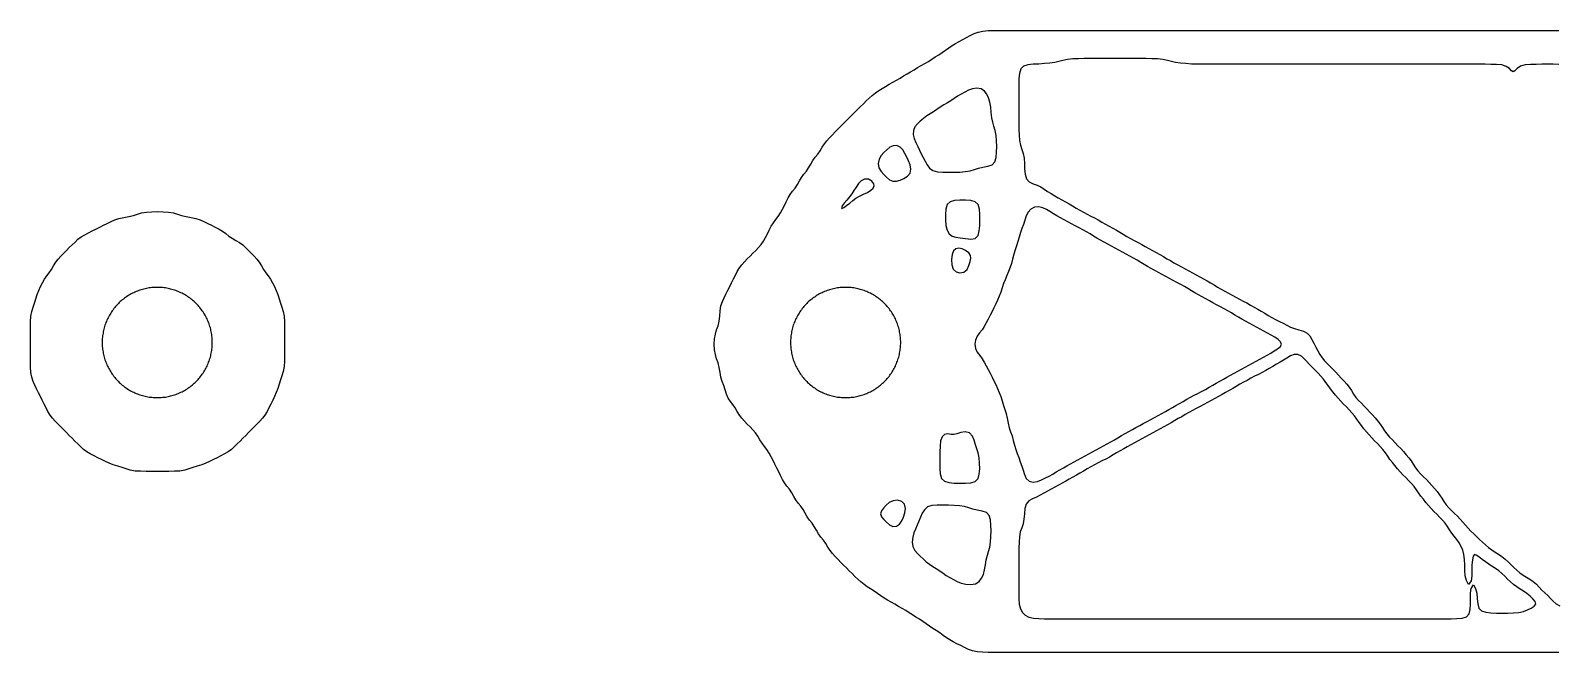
# Model space of a CAD drawing. Header units: millimetres. Extents: x 1 to 120, y 0 to 18.
# Drawn here: x 1.32 to 45.71, y 0 to 18.06 of the extents above; entities that cross this region are included whole.
import ezdxf

# ---------------------------------------------------------------- set-up
doc = ezdxf.new("R2010")
doc.units = ezdxf.units.MM

msp = doc.modelspace()

# ---------------------------------------------------------------- linework, layer by layer
for points in [[(45.718, 0), (45.554, 0), (45.39, 0), (45.226, 0), (45.062, 0), (44.897, 0), (44.733, 0), (44.569, 0), (44.405, 0), (44.241, 0), (44.077, 0), (43.912, 0), (43.748, 0), (43.584, 0), (43.42, 0), (43.256, 0), (43.092, 0), (42.927, 0), (42.763, 0), (42.599, 0), (42.435, 0), (42.271, 0), (42.107, 0), (41.943, 0), (41.778, 0), (41.614, 0), (41.45, 0), (41.286, 0), (41.122, 0), (40.958, 0), (40.793, 0), (40.629, 0), (40.465, 0), (40.301, 0), (40.137, 0), (39.973, 0), (39.808, 0), (39.644, 0), (39.48, 0), (39.316, 0), (39.152, 0), (38.988, 0), (38.824, 0), (38.659, 0), (38.495, 0), (38.331, 0), (38.167, 0), (38.003, 0), (37.839, 0), (37.674, 0), (37.51, 0), (37.346, 0), (37.182, 0), (37.018, 0), (36.854, 0), (36.689, 0), (36.525, 0), (36.361, 0), (36.197, 0), (36.033, 0), (35.869, 0), (35.705, 0), (35.54, 0), (35.376, 0), (35.212, 0), (35.048, 0), (34.884, 0), (34.72, 0), (34.555, 0), (34.391, 0), (34.227, 0), (34.063, 0), (33.899, 0), (33.735, 0), (33.57, 0), (33.406, 0), (33.242, 0), (33.078, 0), (32.914, 0), (32.75, 0), (32.585, 0), (32.421, 0), (32.257, 0), (32.093, 0), (31.929, 0), (31.765, 0), (31.601, 0), (31.436, 0), (31.272, 0), (31.108, 0), (30.944, 0), (30.78, 0), (30.616, 0), (30.451, 0), (30.287, 0), (30.123, 0), (29.959, 0), (29.795, 0), (29.631, 0), (29.466, 0), (29.302, 0), (29.138, 0), (28.975, 0.003), (28.821, 0.014), (28.686, 0.042), (28.569, 0.089), (28.457, 0.144), (28.345, 0.197), (28.235, 0.251), (28.129, 0.308), (28.026, 0.366), (27.927, 0.428), (27.831, 0.495), (27.734, 0.566), (27.635, 0.635), (27.535, 0.697), (27.438, 0.759), (27.342, 0.826), (27.245, 0.897), (27.144, 0.965), (27.044, 1.027), (26.945, 1.087), (26.846, 1.151), (26.745, 1.217), (26.642, 1.279), (26.536, 1.338), (26.43, 1.398), (26.325, 1.458), (26.221, 1.517), (26.122, 1.577), (26.025, 1.644), (25.927, 1.714), (25.827, 1.78), (25.726, 1.842), (25.629, 1.905), (25.535, 1.975), (25.445, 2.05), (25.356, 2.128), (25.271, 2.207), (25.189, 2.288), (25.107, 2.371), (25.023, 2.453), (24.94, 2.533), (24.86, 2.615), (24.78, 2.699), (24.7, 2.785), (24.62, 2.871), (24.547, 2.961), (24.483, 3.06), (24.421, 3.164), (24.354, 3.261), (24.282, 3.351), (24.212, 3.444), (24.15, 3.547), (24.09, 3.654), (24.025, 3.753), (23.953, 3.843), (23.884, 3.936), (23.822, 4.04), (23.762, 4.147), (23.697, 4.245), (23.625, 4.335), (23.556, 4.429), (23.493, 4.532), (23.434, 4.639), (23.368, 4.738), (23.297, 4.828), (23.227, 4.921), (23.166, 5.025), (23.11, 5.135), (23.055, 5.243), (23, 5.353), (22.946, 5.463), (22.891, 5.571), (22.836, 5.681), (22.778, 5.788), (22.713, 5.888), (22.642, 5.979), (22.573, 6.073), (22.51, 6.176), (22.45, 6.281), (22.383, 6.379), (22.307, 6.466), (22.226, 6.549), (22.144, 6.631), (22.063, 6.714), (21.985, 6.799), (21.914, 6.891), (21.852, 6.994), (21.792, 7.101), (21.727, 7.2), (21.656, 7.29), (21.59, 7.385), (21.539, 7.499), (21.5, 7.628), (21.461, 7.754), (21.418, 7.871), (21.378, 7.992), (21.351, 8.132), (21.327, 8.278), (21.295, 8.41), (21.253, 8.527), (21.215, 8.649), (21.192, 8.79), (21.185, 8.947), (21.192, 9.103), (21.215, 9.244), (21.253, 9.366), (21.295, 9.483), (21.326, 9.616), (21.342, 9.768), (21.355, 9.924), (21.379, 10.065), (21.419, 10.186), (21.469, 10.296), (21.523, 10.407), (21.578, 10.516), (21.633, 10.625), (21.687, 10.735), (21.742, 10.844), (21.797, 10.953), (21.853, 11.062), (21.914, 11.166), (21.985, 11.259), (22.063, 11.344), (22.144, 11.426), (22.226, 11.508), (22.308, 11.59), (22.39, 11.673), (22.471, 11.755), (22.547, 11.843), (22.613, 11.941), (22.672, 12.049), (22.727, 12.158), (22.782, 12.266), (22.838, 12.375), (22.9, 12.478), (22.97, 12.572), (23.041, 12.663), (23.106, 12.762), (23.164, 12.869), (23.22, 12.978), (23.274, 13.087), (23.33, 13.196), (23.392, 13.3), (23.461, 13.394), (23.532, 13.484), (23.598, 13.583), (23.658, 13.69), (23.72, 13.793), (23.789, 13.886), (23.861, 13.976), (23.926, 14.075), (23.986, 14.181), (24.049, 14.284), (24.119, 14.378), (24.19, 14.468), (24.257, 14.566), (24.318, 14.67), (24.382, 14.77), (24.455, 14.86), (24.534, 14.945), (24.616, 15.03), (24.695, 15.115), (24.775, 15.196), (24.858, 15.277), (24.941, 15.361), (25.022, 15.444), (25.103, 15.526), (25.186, 15.607), (25.269, 15.689), (25.351, 15.771), (25.433, 15.853), (25.516, 15.933), (25.6, 16.013), (25.686, 16.093), (25.774, 16.171), (25.867, 16.245), (25.962, 16.313), (26.059, 16.374), (26.16, 16.435), (26.264, 16.497), (26.37, 16.558), (26.476, 16.617), (26.581, 16.678), (26.685, 16.741), (26.787, 16.801), (26.887, 16.859), (26.988, 16.919), (27.093, 16.981), (27.198, 17.041), (27.304, 17.1), (27.408, 17.164), (27.508, 17.231), (27.606, 17.295), (27.704, 17.355), (27.803, 17.417), (27.903, 17.487), (28.003, 17.557), (28.099, 17.623), (28.196, 17.684), (28.297, 17.744), (28.402, 17.803), (28.511, 17.859), (28.622, 17.913), (28.732, 17.968), (28.85, 18.016), (28.985, 18.044), (29.14, 18.055), (29.302, 18.057), (29.466, 18.057), (29.631, 18.057), (29.795, 18.057), (29.959, 18.057), (30.123, 18.057), (30.287, 18.057), (30.451, 18.057), (30.616, 18.057), (30.78, 18.057), (30.944, 18.057), (31.108, 18.057), (31.272, 18.057), (31.436, 18.057), (31.601, 18.057), (31.765, 18.057), (31.929, 18.057), (32.093, 18.057), (32.257, 18.057), (32.421, 18.057), (32.585, 18.057), (32.75, 18.057), (32.914, 18.057), (33.078, 18.057), (33.242, 18.057), (33.406, 18.057), (33.57, 18.057), (33.735, 18.057), (33.899, 18.057), (34.063, 18.057), (34.227, 18.057), (34.391, 18.057), (34.555, 18.057), (34.72, 18.057), (34.884, 18.057), (35.048, 18.057), (35.212, 18.057), (35.376, 18.057), (35.54, 18.057), (35.705, 18.057), (35.869, 18.057), (36.033, 18.057), (36.197, 18.057), (36.361, 18.057), (36.525, 18.057), (36.689, 18.057), (36.854, 18.057), (37.018, 18.057), (37.182, 18.057), (37.346, 18.057), (37.51, 18.057), (37.674, 18.057), (37.839, 18.057), (38.003, 18.057), (38.167, 18.057), (38.331, 18.057), (38.495, 18.057), (38.659, 18.057), (38.824, 18.057), (38.988, 18.057), (39.152, 18.057), (39.316, 18.057), (39.48, 18.057), (39.644, 18.057), (39.808, 18.057), (39.973, 18.057), (40.137, 18.057), (40.301, 18.057), (40.465, 18.057), (40.629, 18.057), (40.793, 18.057), (40.958, 18.057), (41.122, 18.057), (41.286, 18.057), (41.45, 18.057), (41.614, 18.057), (41.778, 18.057), (41.943, 18.057), (42.107, 18.057), (42.271, 18.057), (42.435, 18.057), (42.599, 18.057), (42.763, 18.057), (42.927, 18.057), (43.092, 18.057), (43.256, 18.057), (43.42, 18.057), (43.584, 18.057), (43.748, 18.057), (43.912, 18.057), (44.077, 18.057), (44.241, 18.057), (44.405, 18.057), (44.569, 18.057), (44.733, 18.057), (44.897, 18.057), (45.062, 18.057), (45.226, 18.057), (45.39, 18.057), (45.554, 18.057), (45.718, 18.057)], [(45.718, 17.077), (45.554, 17.078), (45.39, 17.078), (45.226, 17.078), (45.062, 17.077), (44.899, 17.074), (44.744, 17.059), (44.61, 17.02), (44.509, 16.955), (44.441, 16.886), (44.394, 16.856), (44.349, 16.886), (44.288, 16.954), (44.195, 17.019), (44.065, 17.058), (43.911, 17.073), (43.748, 17.077), (43.584, 17.078), (43.42, 17.078), (43.256, 17.078), (43.092, 17.078), (42.927, 17.078), (42.763, 17.078), (42.599, 17.078), (42.435, 17.078), (42.271, 17.078), (42.107, 17.078), (41.943, 17.078), (41.778, 17.078), (41.614, 17.078), (41.45, 17.078), (41.286, 17.078), (41.122, 17.078), (40.958, 17.078), (40.793, 17.078), (40.629, 17.078), (40.465, 17.078), (40.301, 17.078), (40.137, 17.078), (39.973, 17.078), (39.808, 17.078), (39.644, 17.078), (39.48, 17.078), (39.316, 17.078), (39.152, 17.078), (38.988, 17.078), (38.824, 17.078), (38.659, 17.078), (38.495, 17.078), (38.331, 17.078), (38.167, 17.078), (38.003, 17.078), (37.839, 17.078), (37.674, 17.078), (37.51, 17.078), (37.346, 17.078), (37.182, 17.078), (37.018, 17.078), (36.854, 17.078), (36.689, 17.078), (36.525, 17.078), (36.361, 17.078), (36.197, 17.078), (36.033, 17.078), (35.869, 17.078), (35.705, 17.078), (35.54, 17.078), (35.376, 17.078), (35.212, 17.079), (35.048, 17.085), (34.885, 17.098), (34.727, 17.112), (34.587, 17.129), (34.465, 17.157), (34.348, 17.193), (34.214, 17.222), (34.061, 17.237), (33.899, 17.241), (33.735, 17.242), (33.57, 17.242), (33.406, 17.242), (33.242, 17.242), (33.078, 17.242), (32.914, 17.242), (32.75, 17.242), (32.585, 17.242), (32.421, 17.242), (32.257, 17.242), (32.093, 17.242), (31.929, 17.242), (31.765, 17.241), (31.602, 17.237), (31.449, 17.222), (31.315, 17.193), (31.198, 17.157), (31.077, 17.129), (30.936, 17.112), (30.779, 17.098), (30.616, 17.085), (30.453, 17.078), (30.298, 17.066), (30.17, 17.027), (30.087, 16.943), (30.048, 16.815), (30.037, 16.661), (30.036, 16.498), (30.036, 16.334), (30.036, 16.17), (30.036, 16.005), (30.036, 15.841), (30.036, 15.677), (30.036, 15.513), (30.036, 15.349), (30.036, 15.185), (30.039, 15.022), (30.051, 14.865), (30.078, 14.726), (30.119, 14.606), (30.159, 14.488), (30.185, 14.352), (30.196, 14.198), (30.202, 14.037), (30.214, 13.883), (30.253, 13.755), (30.334, 13.666), (30.448, 13.611), (30.566, 13.568), (30.671, 13.518), (30.771, 13.457), (30.87, 13.388), (30.972, 13.323), (31.076, 13.263), (31.18, 13.204), (31.287, 13.144), (31.392, 13.086), (31.494, 13.029), (31.595, 12.967), (31.697, 12.903), (31.803, 12.843), (31.912, 12.787), (32.02, 12.73), (32.126, 12.673), (32.232, 12.616), (32.339, 12.557), (32.445, 12.498), (32.551, 12.44), (32.657, 12.381), (32.763, 12.32), (32.866, 12.261), (32.966, 12.204), (33.068, 12.144), (33.172, 12.081), (33.279, 12.021), (33.388, 11.964), (33.496, 11.908), (33.602, 11.85), (33.708, 11.792), (33.814, 11.734), (33.921, 11.675), (34.027, 11.617), (34.131, 11.558), (34.234, 11.495), (34.335, 11.434), (34.436, 11.376), (34.541, 11.317), (34.648, 11.257), (34.755, 11.199), (34.864, 11.142), (34.971, 11.085), (35.078, 11.027), (35.184, 10.969), (35.289, 10.911), (35.396, 10.852), (35.502, 10.794), (35.604, 10.735), (35.704, 10.671), (35.804, 10.607), (35.908, 10.546), (36.016, 10.49), (36.125, 10.433), (36.232, 10.377), (36.339, 10.32), (36.446, 10.262), (36.553, 10.204), (36.66, 10.147), (36.766, 10.088), (36.872, 10.029), (36.976, 9.97), (37.077, 9.912), (37.177, 9.849), (37.279, 9.784), (37.384, 9.724), (37.493, 9.667), (37.602, 9.612), (37.711, 9.557), (37.821, 9.503), (37.931, 9.449), (38.046, 9.403), (38.173, 9.365), (38.302, 9.327), (38.41, 9.272), (38.487, 9.193), (38.545, 9.09), (38.6, 8.976), (38.658, 8.865), (38.717, 8.758), (38.777, 8.654), (38.843, 8.557), (38.918, 8.468), (38.999, 8.383), (39.082, 8.301), (39.164, 8.22), (39.245, 8.137), (39.324, 8.053), (39.403, 7.967), (39.482, 7.88), (39.559, 7.791), (39.629, 7.698), (39.694, 7.602), (39.757, 7.503), (39.826, 7.407), (39.902, 7.318), (39.985, 7.234), (40.068, 7.153), (40.148, 7.071), (40.226, 6.986), (40.305, 6.899), (40.384, 6.811), (40.46, 6.72), (40.532, 6.625), (40.597, 6.53), (40.659, 6.437), (40.728, 6.344), (40.806, 6.253), (40.889, 6.169), (40.97, 6.087), (41.049, 6.003), (41.128, 5.917), (41.207, 5.83), (41.285, 5.742), (41.361, 5.651), (41.43, 5.559), (41.494, 5.463), (41.558, 5.365), (41.629, 5.271), (41.708, 5.183), (41.791, 5.1), (41.873, 5.019), (41.952, 4.936), (42.031, 4.85), (42.109, 4.761), (42.186, 4.672), (42.257, 4.58), (42.322, 4.484), (42.385, 4.385), (42.453, 4.29), (42.529, 4.2), (42.611, 4.115), (42.694, 4.034), (42.775, 3.952), (42.854, 3.867), (42.933, 3.781), (43.012, 3.695), (43.09, 3.61), (43.169, 3.525), (43.251, 3.443), (43.335, 3.362), (43.42, 3.283), (43.505, 3.204), (43.591, 3.125), (43.681, 3.047), (43.776, 2.976), (43.874, 2.912), (43.97, 2.852), (44.066, 2.786), (44.159, 2.712), (44.246, 2.633), (44.328, 2.551), (44.411, 2.468), (44.499, 2.386), (44.591, 2.311), (44.686, 2.246), (44.782, 2.188), (44.883, 2.127), (44.981, 2.057), (45.07, 1.98), (45.151, 1.897), (45.232, 1.812), (45.315, 1.73), (45.4, 1.65), (45.482, 1.57), (45.561, 1.489), (45.647, 1.411), (45.754, 1.356)]]:
    msp.add_lwpolyline(points)
for points in [[(28.252, 16.152), (28.154, 16.085), (28.056, 16.019), (27.956, 15.958), (27.852, 15.898), (27.749, 15.833), (27.649, 15.765), (27.552, 15.701), (27.455, 15.641), (27.356, 15.577), (27.259, 15.506), (27.168, 15.43), (27.084, 15.352), (27.013, 15.264), (26.969, 15.158), (26.966, 15.04), (26.996, 14.925), (27.043, 14.812), (27.094, 14.696), (27.144, 14.583), (27.196, 14.476), (27.252, 14.369), (27.309, 14.261), (27.366, 14.159), (27.436, 14.065), (27.536, 13.994), (27.671, 13.957), (27.826, 13.947), (27.989, 13.947), (28.153, 13.948), (28.317, 13.95), (28.476, 13.961), (28.62, 13.985), (28.743, 14.023), (28.859, 14.061), (28.988, 14.092), (29.129, 14.118), (29.255, 14.162), (29.339, 14.247), (29.377, 14.375), (29.388, 14.529), (29.389, 14.692), (29.385, 14.856), (29.373, 15.014), (29.347, 15.156), (29.311, 15.278), (29.275, 15.394), (29.247, 15.527), (29.23, 15.679), (29.215, 15.837), (29.19, 15.983), (29.152, 16.106), (29.103, 16.21), (29.035, 16.302), (28.936, 16.368), (28.813, 16.389), (28.688, 16.368), (28.574, 16.324), (28.464, 16.27), (28.355, 16.213)], [(26.108, 13.876), (26.188, 13.798), (26.273, 13.728), (26.37, 13.686), (26.474, 13.685), (26.581, 13.718), (26.693, 13.764), (26.799, 13.825), (26.873, 13.915), (26.897, 14.034), (26.877, 14.158), (26.832, 14.272), (26.778, 14.382), (26.723, 14.491), (26.662, 14.592), (26.584, 14.672), (26.489, 14.717), (26.385, 14.714), (26.287, 14.667), (26.198, 14.598), (26.112, 14.519), (26.033, 14.432), (25.973, 14.325), (25.948, 14.198), (25.969, 14.07), (26.03, 13.963)], [(24.947, 12.918), (25.029, 12.975), (25.119, 13.05), (25.208, 13.126), (25.3, 13.195), (25.404, 13.253), (25.522, 13.305), (25.636, 13.359), (25.731, 13.42), (25.801, 13.484), (25.834, 13.545), (25.819, 13.611), (25.759, 13.684), (25.663, 13.738), (25.553, 13.742), (25.453, 13.693), (25.371, 13.612), (25.304, 13.515), (25.243, 13.413), (25.179, 13.316), (25.109, 13.226), (25.032, 13.137), (24.958, 13.046), (24.901, 12.964), (24.876, 12.909), (24.892, 12.893)], [(28.332, 12.041), (28.482, 12.016), (28.635, 12), (28.763, 12.024), (28.847, 12.108), (28.885, 12.239), (28.896, 12.395), (28.898, 12.558), (28.897, 12.721), (28.886, 12.875), (28.848, 13.004), (28.764, 13.087), (28.635, 13.126), (28.48, 13.137), (28.319, 13.137), (28.164, 13.126), (28.036, 13.087), (27.953, 13.003), (27.914, 12.875), (27.903, 12.721), (27.903, 12.559), (27.913, 12.4), (27.947, 12.259), (28.011, 12.153), (28.098, 12.09), (28.203, 12.06)], [(36.104, 9.918), (35.997, 9.977), (35.888, 10.034), (35.78, 10.091), (35.674, 10.149), (35.568, 10.206), (35.462, 10.265), (35.355, 10.323), (35.249, 10.381), (35.147, 10.44), (35.046, 10.504), (34.946, 10.569), (34.843, 10.628), (34.736, 10.685), (34.628, 10.743), (34.521, 10.799), (34.413, 10.856), (34.305, 10.914), (34.199, 10.971), (34.092, 11.029), (33.986, 11.087), (33.88, 11.147), (33.775, 11.204), (33.673, 11.263), (33.574, 11.327), (33.473, 11.392), (33.368, 11.453), (33.259, 11.509), (33.151, 11.565), (33.044, 11.621), (32.937, 11.678), (32.829, 11.736), (32.723, 11.794), (32.616, 11.852), (32.51, 11.911), (32.405, 11.972), (32.302, 12.031), (32.202, 12.089), (32.101, 12.151), (31.998, 12.214), (31.892, 12.274), (31.782, 12.33), (31.673, 12.386), (31.567, 12.443), (31.46, 12.5), (31.354, 12.558), (31.247, 12.617), (31.141, 12.674), (31.037, 12.735), (30.937, 12.799), (30.837, 12.862), (30.73, 12.913), (30.61, 12.94), (30.486, 12.927), (30.382, 12.872), (30.304, 12.786), (30.249, 12.679), (30.206, 12.556), (30.165, 12.431), (30.12, 12.314), (30.077, 12.195), (30.041, 12.063), (30.007, 11.929), (29.966, 11.809), (29.923, 11.692), (29.886, 11.562), (29.852, 11.424), (29.817, 11.298), (29.777, 11.185), (29.733, 11.066), (29.687, 10.942), (29.639, 10.824), (29.592, 10.709), (29.55, 10.586), (29.509, 10.461), (29.462, 10.345), (29.412, 10.232), (29.361, 10.118), (29.308, 10.006), (29.254, 9.897), (29.199, 9.789), (29.141, 9.681), (29.084, 9.574), (29.025, 9.469), (28.963, 9.37), (28.893, 9.276), (28.825, 9.181), (28.774, 9.072), (28.755, 8.947), (28.775, 8.823), (28.827, 8.715), (28.895, 8.62), (28.965, 8.526), (29.027, 8.426), (29.086, 8.321), (29.143, 8.215), (29.2, 8.106), (29.255, 7.997), (29.309, 7.889), (29.362, 7.777), (29.413, 7.661), (29.462, 7.548), (29.507, 7.432), (29.545, 7.304), (29.584, 7.175), (29.627, 7.057), (29.668, 6.938), (29.697, 6.803), (29.721, 6.658), (29.753, 6.523), (29.795, 6.404), (29.837, 6.285), (29.872, 6.152), (29.907, 6.017), (29.947, 5.896), (29.989, 5.781), (30.029, 5.657), (30.071, 5.53), (30.116, 5.411), (30.158, 5.294), (30.196, 5.17), (30.246, 5.051), (30.332, 4.97), (30.452, 4.942), (30.579, 4.96), (30.695, 5.008), (30.803, 5.065), (30.91, 5.123), (31.016, 5.181), (31.122, 5.242), (31.226, 5.301), (31.328, 5.357), (31.432, 5.416), (31.536, 5.477), (31.64, 5.535), (31.746, 5.593), (31.852, 5.653), (31.958, 5.711), (32.066, 5.768), (32.172, 5.826), (32.28, 5.884), (32.389, 5.94), (32.496, 5.999), (32.602, 6.061), (32.707, 6.119), (32.809, 6.176), (32.912, 6.236), (33.016, 6.296), (33.12, 6.354), (33.225, 6.412), (33.331, 6.472), (33.437, 6.53), (33.544, 6.588), (33.65, 6.646), (33.758, 6.703), (33.867, 6.759), (33.975, 6.818), (34.081, 6.879), (34.186, 6.938), (34.29, 6.995), (34.393, 7.055), (34.496, 7.116), (34.599, 7.173), (34.704, 7.231), (34.81, 7.291), (34.916, 7.35), (35.022, 7.408), (35.128, 7.466), (35.236, 7.522), (35.345, 7.578), (35.453, 7.637), (35.56, 7.698), (35.666, 7.756), (35.77, 7.814), (35.874, 7.875), (35.976, 7.935), (36.078, 7.992), (36.183, 8.05), (36.289, 8.11), (36.394, 8.17), (36.5, 8.228), (36.606, 8.286), (36.714, 8.342), (36.823, 8.398), (36.931, 8.457), (37.038, 8.517), (37.145, 8.575), (37.25, 8.633), (37.355, 8.694), (37.456, 8.754), (37.551, 8.812), (37.629, 8.874), (37.664, 8.945), (37.64, 9.021), (37.568, 9.091), (37.471, 9.153), (37.364, 9.21), (37.256, 9.268), (37.15, 9.325), (37.044, 9.383), (36.938, 9.442), (36.831, 9.5), (36.724, 9.558), (36.619, 9.617), (36.515, 9.68), (36.414, 9.74), (36.313, 9.798), (36.21, 9.857)], [(8.541, 7.792), (8.503, 7.662), (8.458, 7.543), (8.408, 7.433), (8.354, 7.323), (8.299, 7.213), (8.244, 7.105), (8.189, 6.995), (8.127, 6.891), (8.056, 6.799), (7.978, 6.714), (7.897, 6.631), (7.815, 6.549), (7.733, 6.467), (7.651, 6.385), (7.569, 6.303), (7.486, 6.221), (7.404, 6.139), (7.322, 6.057), (7.24, 5.975), (7.155, 5.897), (7.062, 5.827), (6.958, 5.765), (6.849, 5.709), (6.74, 5.655), (6.631, 5.6), (6.521, 5.546), (6.41, 5.495), (6.291, 5.45), (6.161, 5.412), (6.035, 5.373), (5.919, 5.33), (5.797, 5.291), (5.656, 5.268), (5.498, 5.26), (5.335, 5.258), (5.171, 5.258), (5.007, 5.258), (4.843, 5.258), (4.679, 5.258), (4.515, 5.26), (4.358, 5.268), (4.217, 5.291), (4.095, 5.33), (3.979, 5.373), (3.852, 5.412), (3.722, 5.45), (3.603, 5.495), (3.493, 5.546), (3.383, 5.6), (3.273, 5.655), (3.165, 5.709), (3.055, 5.765), (2.951, 5.827), (2.859, 5.897), (2.774, 5.975), (2.691, 6.057), (2.609, 6.139), (2.527, 6.221), (2.445, 6.303), (2.363, 6.385), (2.281, 6.467), (2.199, 6.549), (2.117, 6.631), (2.035, 6.714), (1.957, 6.799), (1.887, 6.891), (1.825, 6.995), (1.769, 7.105), (1.715, 7.213), (1.66, 7.323), (1.605, 7.433), (1.551, 7.541), (1.496, 7.651), (1.442, 7.761), (1.392, 7.872), (1.352, 7.992), (1.328, 8.133), (1.32, 8.291), (1.319, 8.454), (1.319, 8.618), (1.319, 8.782), (1.319, 8.947), (1.319, 9.111), (1.319, 9.275), (1.319, 9.439), (1.32, 9.602), (1.328, 9.76), (1.352, 9.901), (1.39, 10.023), (1.433, 10.139), (1.472, 10.265), (1.511, 10.395), (1.555, 10.514), (1.606, 10.625), (1.661, 10.734), (1.723, 10.838), (1.792, 10.931), (1.863, 11.022), (1.929, 11.12), (1.989, 11.227), (2.051, 11.331), (2.122, 11.423), (2.2, 11.508), (2.281, 11.59), (2.363, 11.673), (2.445, 11.755), (2.527, 11.837), (2.61, 11.918), (2.695, 11.996), (2.787, 12.067), (2.891, 12.128), (3.001, 12.184), (3.109, 12.239), (3.219, 12.294), (3.329, 12.348), (3.438, 12.403), (3.547, 12.458), (3.657, 12.512), (3.768, 12.562), (3.888, 12.602), (4.028, 12.63), (4.174, 12.654), (4.306, 12.686), (4.423, 12.727), (4.545, 12.766), (4.686, 12.789), (4.844, 12.798), (5.007, 12.799), (5.17, 12.798), (5.328, 12.789), (5.469, 12.766), (5.59, 12.727), (5.707, 12.686), (5.84, 12.654), (5.986, 12.63), (6.125, 12.602), (6.246, 12.562), (6.356, 12.512), (6.467, 12.458), (6.576, 12.403), (6.685, 12.348), (6.794, 12.292), (6.898, 12.231), (6.992, 12.161), (7.082, 12.09), (7.18, 12.025), (7.287, 11.965), (7.391, 11.903), (7.483, 11.832), (7.568, 11.754), (7.651, 11.673), (7.733, 11.59), (7.814, 11.508), (7.892, 11.423), (7.963, 11.331), (8.025, 11.227), (8.085, 11.12), (8.15, 11.022), (8.222, 10.931), (8.291, 10.838), (8.353, 10.734), (8.408, 10.625), (8.458, 10.514), (8.503, 10.395), (8.541, 10.265), (8.58, 10.139), (8.623, 10.023), (8.662, 9.901), (8.685, 9.76), (8.694, 9.602), (8.695, 9.439), (8.695, 9.275), (8.695, 9.111), (8.695, 8.947), (8.695, 8.782), (8.695, 8.618), (8.694, 8.455), (8.685, 8.298), (8.662, 8.156), (8.623, 8.035), (8.58, 7.919)], [(28.621, 11.349), (28.639, 11.446), (28.629, 11.53), (28.577, 11.607), (28.488, 11.671), (28.385, 11.716), (28.287, 11.736), (28.203, 11.723), (28.138, 11.665), (28.096, 11.554), (28.079, 11.408), (28.088, 11.259), (28.129, 11.134), (28.208, 11.052), (28.321, 11.02), (28.438, 11.044), (28.527, 11.123), (28.585, 11.235)], [(6.596, 9.118), (6.592, 9.157), (6.588, 9.196), (6.583, 9.235), (6.576, 9.274), (6.569, 9.312), (6.561, 9.351), (6.552, 9.389), (6.542, 9.427), (6.531, 9.464), (6.519, 9.502), (6.506, 9.539), (6.493, 9.576), (6.478, 9.612), (6.463, 9.648), (6.446, 9.684), (6.429, 9.719), (6.411, 9.754), (6.392, 9.789), (6.372, 9.823), (6.352, 9.856), (6.33, 9.889), (6.308, 9.921), (6.285, 9.953), (6.261, 9.984), (6.237, 10.015), (6.212, 10.045), (6.186, 10.074), (6.159, 10.103), (6.131, 10.131), (6.103, 10.159), (6.074, 10.186), (6.045, 10.212), (6.015, 10.237), (5.984, 10.261), (5.953, 10.285), (5.921, 10.308), (5.889, 10.33), (5.856, 10.352), (5.823, 10.372), (5.789, 10.392), (5.754, 10.411), (5.719, 10.429), (5.684, 10.446), (5.648, 10.463), (5.612, 10.478), (5.576, 10.493), (5.539, 10.506), (5.502, 10.519), (5.464, 10.531), (5.427, 10.542), (5.389, 10.552), (5.351, 10.561), (5.312, 10.569), (5.274, 10.576), (5.235, 10.583), (5.196, 10.588), (5.157, 10.592), (5.118, 10.596), (5.079, 10.598), (5.039, 10.6), (5, 10.6), (4.961, 10.6), (4.921, 10.598), (4.882, 10.596), (4.843, 10.592), (4.804, 10.588), (4.765, 10.583), (4.726, 10.576), (4.688, 10.569), (4.649, 10.561), (4.611, 10.552), (4.573, 10.542), (4.536, 10.531), (4.498, 10.519), (4.461, 10.506), (4.424, 10.493), (4.388, 10.478), (4.352, 10.463), (4.316, 10.446), (4.281, 10.429), (4.246, 10.411), (4.211, 10.392), (4.177, 10.372), (4.144, 10.352), (4.111, 10.33), (4.079, 10.308), (4.047, 10.285), (4.016, 10.261), (3.985, 10.237), (3.955, 10.212), (3.926, 10.186), (3.897, 10.159), (3.869, 10.131), (3.841, 10.103), (3.814, 10.074), (3.788, 10.045), (3.763, 10.015), (3.739, 9.984), (3.715, 9.953), (3.692, 9.921), (3.67, 9.889), (3.648, 9.856), (3.628, 9.823), (3.608, 9.789), (3.589, 9.754), (3.571, 9.719), (3.554, 9.684), (3.537, 9.648), (3.522, 9.612), (3.507, 9.576), (3.494, 9.539), (3.481, 9.502), (3.469, 9.464), (3.458, 9.427), (3.448, 9.389), (3.439, 9.351), (3.431, 9.312), (3.424, 9.274), (3.417, 9.235), (3.412, 9.196), (3.408, 9.157), (3.404, 9.118), (3.402, 9.079), (3.4, 9.039), (3.4, 9), (3.4, 8.961), (3.402, 8.921), (3.404, 8.882), (3.408, 8.843), (3.412, 8.804), (3.417, 8.765), (3.424, 8.726), (3.431, 8.688), (3.439, 8.649), (3.448, 8.611), (3.458, 8.573), (3.469, 8.536), (3.481, 8.498), (3.494, 8.461), (3.507, 8.424), (3.522, 8.388), (3.537, 8.352), (3.554, 8.316), (3.571, 8.281), (3.589, 8.246), (3.608, 8.211), (3.628, 8.177), (3.648, 8.144), (3.67, 8.111), (3.692, 8.079), (3.715, 8.047), (3.739, 8.016), (3.763, 7.985), (3.788, 7.955), (3.814, 7.926), (3.841, 7.897), (3.869, 7.869), (3.897, 7.841), (3.926, 7.814), (3.955, 7.788), (3.985, 7.763), (4.016, 7.739), (4.047, 7.715), (4.079, 7.692), (4.111, 7.67), (4.144, 7.648), (4.177, 7.628), (4.211, 7.608), (4.246, 7.589), (4.281, 7.571), (4.316, 7.554), (4.352, 7.537), (4.388, 7.522), (4.424, 7.507), (4.461, 7.494), (4.498, 7.481), (4.536, 7.469), (4.573, 7.458), (4.611, 7.448), (4.649, 7.439), (4.688, 7.431), (4.726, 7.424), (4.765, 7.417), (4.804, 7.412), (4.843, 7.408), (4.882, 7.404), (4.921, 7.402), (4.961, 7.4), (5, 7.4), (5.039, 7.4), (5.079, 7.402), (5.118, 7.404), (5.157, 7.408), (5.196, 7.412), (5.235, 7.417), (5.274, 7.424), (5.312, 7.431), (5.351, 7.439), (5.389, 7.448), (5.427, 7.458), (5.464, 7.469), (5.502, 7.481), (5.539, 7.494), (5.576, 7.507), (5.612, 7.522), (5.648, 7.537), (5.684, 7.554), (5.719, 7.571), (5.754, 7.589), (5.789, 7.608), (5.823, 7.628), (5.856, 7.648), (5.889, 7.67), (5.921, 7.692), (5.953, 7.715), (5.984, 7.739), (6.015, 7.763), (6.045, 7.788), (6.074, 7.814), (6.103, 7.841), (6.131, 7.869), (6.159, 7.897), (6.186, 7.926), (6.212, 7.955), (6.237, 7.985), (6.261, 8.016), (6.285, 8.047), (6.308, 8.079), (6.33, 8.111), (6.352, 8.144), (6.372, 8.177), (6.392, 8.211), (6.411, 8.246), (6.429, 8.281), (6.446, 8.316), (6.463, 8.352), (6.478, 8.388), (6.493, 8.424), (6.506, 8.461), (6.519, 8.498), (6.531, 8.536), (6.542, 8.573), (6.552, 8.611), (6.561, 8.649), (6.569, 8.688), (6.576, 8.726), (6.583, 8.765), (6.588, 8.804), (6.592, 8.843), (6.596, 8.882), (6.598, 8.921), (6.6, 8.961), (6.6, 9), (6.6, 9.039), (6.598, 9.079)], [(26.598, 9.079), (26.596, 9.118), (26.592, 9.157), (26.588, 9.196), (26.583, 9.235), (26.576, 9.274), (26.569, 9.312), (26.561, 9.351), (26.552, 9.389), (26.542, 9.427), (26.531, 9.464), (26.519, 9.502), (26.506, 9.539), (26.493, 9.576), (26.478, 9.612), (26.463, 9.648), (26.446, 9.684), (26.429, 9.719), (26.411, 9.754), (26.392, 9.789), (26.372, 9.823), (26.352, 9.856), (26.33, 9.889), (26.308, 9.921), (26.285, 9.953), (26.261, 9.984), (26.237, 10.015), (26.212, 10.045), (26.186, 10.074), (26.159, 10.103), (26.131, 10.131), (26.103, 10.159), (26.074, 10.186), (26.045, 10.212), (26.015, 10.237), (25.984, 10.261), (25.953, 10.285), (25.921, 10.308), (25.889, 10.33), (25.856, 10.352), (25.823, 10.372), (25.789, 10.392), (25.754, 10.411), (25.719, 10.429), (25.684, 10.446), (25.648, 10.463), (25.612, 10.478), (25.576, 10.493), (25.539, 10.506), (25.502, 10.519), (25.464, 10.531), (25.427, 10.542), (25.389, 10.552), (25.351, 10.561), (25.312, 10.569), (25.274, 10.576), (25.235, 10.583), (25.196, 10.588), (25.157, 10.592), (25.118, 10.596), (25.079, 10.598), (25.039, 10.6), (25, 10.6), (24.961, 10.6), (24.921, 10.598), (24.882, 10.596), (24.843, 10.592), (24.804, 10.588), (24.765, 10.583), (24.726, 10.576), (24.688, 10.569), (24.649, 10.561), (24.611, 10.552), (24.573, 10.542), (24.536, 10.531), (24.498, 10.519), (24.461, 10.506), (24.424, 10.493), (24.388, 10.478), (24.352, 10.463), (24.316, 10.446), (24.281, 10.429), (24.246, 10.411), (24.211, 10.392), (24.177, 10.372), (24.144, 10.352), (24.111, 10.33), (24.079, 10.308), (24.047, 10.285), (24.016, 10.261), (23.985, 10.237), (23.955, 10.212), (23.926, 10.186), (23.897, 10.159), (23.869, 10.131), (23.841, 10.103), (23.814, 10.074), (23.788, 10.045), (23.763, 10.015), (23.739, 9.984), (23.715, 9.953), (23.692, 9.921), (23.67, 9.889), (23.648, 9.856), (23.628, 9.823), (23.608, 9.789), (23.589, 9.754), (23.571, 9.719), (23.554, 9.684), (23.537, 9.648), (23.522, 9.612), (23.507, 9.576), (23.494, 9.539), (23.481, 9.502), (23.469, 9.464), (23.458, 9.427), (23.448, 9.389), (23.439, 9.351), (23.431, 9.312), (23.424, 9.274), (23.417, 9.235), (23.412, 9.196), (23.408, 9.157), (23.404, 9.118), (23.402, 9.079), (23.4, 9.039), (23.4, 9), (23.4, 8.961), (23.402, 8.921), (23.404, 8.882), (23.408, 8.843), (23.412, 8.804), (23.417, 8.765), (23.424, 8.726), (23.431, 8.688), (23.439, 8.649), (23.448, 8.611), (23.458, 8.573), (23.469, 8.536), (23.481, 8.498), (23.494, 8.461), (23.507, 8.424), (23.522, 8.388), (23.537, 8.352), (23.554, 8.316), (23.571, 8.281), (23.589, 8.246), (23.608, 8.211), (23.628, 8.177), (23.648, 8.144), (23.67, 8.111), (23.692, 8.079), (23.715, 8.047), (23.739, 8.016), (23.763, 7.985), (23.788, 7.955), (23.814, 7.926), (23.841, 7.897), (23.869, 7.869), (23.897, 7.841), (23.926, 7.814), (23.955, 7.788), (23.985, 7.763), (24.016, 7.739), (24.047, 7.715), (24.079, 7.692), (24.111, 7.67), (24.144, 7.648), (24.177, 7.628), (24.211, 7.608), (24.246, 7.589), (24.281, 7.571), (24.316, 7.554), (24.352, 7.537), (24.388, 7.522), (24.424, 7.507), (24.461, 7.494), (24.498, 7.481), (24.536, 7.469), (24.573, 7.458), (24.611, 7.448), (24.649, 7.439), (24.688, 7.431), (24.726, 7.424), (24.765, 7.417), (24.804, 7.412), (24.843, 7.408), (24.882, 7.404), (24.921, 7.402), (24.961, 7.4), (25, 7.4), (25.039, 7.4), (25.079, 7.402), (25.118, 7.404), (25.157, 7.408), (25.196, 7.412), (25.235, 7.417), (25.274, 7.424), (25.312, 7.431), (25.351, 7.439), (25.389, 7.448), (25.427, 7.458), (25.464, 7.469), (25.502, 7.481), (25.539, 7.494), (25.576, 7.507), (25.612, 7.522), (25.648, 7.537), (25.684, 7.554), (25.719, 7.571), (25.754, 7.589), (25.789, 7.608), (25.823, 7.628), (25.856, 7.648), (25.889, 7.67), (25.921, 7.692), (25.953, 7.715), (25.984, 7.739), (26.015, 7.763), (26.045, 7.788), (26.074, 7.814), (26.103, 7.841), (26.131, 7.869), (26.159, 7.897), (26.186, 7.926), (26.212, 7.955), (26.237, 7.985), (26.261, 8.016), (26.285, 8.047), (26.308, 8.079), (26.33, 8.111), (26.352, 8.144), (26.372, 8.177), (26.392, 8.211), (26.411, 8.246), (26.429, 8.281), (26.446, 8.316), (26.463, 8.352), (26.478, 8.388), (26.493, 8.424), (26.506, 8.461), (26.519, 8.498), (26.531, 8.536), (26.542, 8.573), (26.552, 8.611), (26.561, 8.649), (26.569, 8.688), (26.576, 8.726), (26.583, 8.765), (26.588, 8.804), (26.592, 8.843), (26.596, 8.882), (26.598, 8.921), (26.6, 8.961), (26.6, 9), (26.6, 9.039)], [(43.685, 2.561), (43.589, 2.629), (43.493, 2.703), (43.4, 2.775), (43.321, 2.829), (43.268, 2.842), (43.235, 2.796), (43.212, 2.689), (43.198, 2.542), (43.196, 2.38), (43.194, 2.222), (43.172, 2.082), (43.1, 1.976), (43.043, 2.085), (43.006, 2.222), (42.994, 2.38), (42.99, 2.544), (42.98, 2.702), (42.961, 2.844), (42.931, 2.965), (42.888, 3.073), (42.83, 3.178), (42.76, 3.279), (42.686, 3.374), (42.614, 3.465), (42.548, 3.561), (42.484, 3.658), (42.416, 3.753), (42.341, 3.843), (42.259, 3.928), (42.176, 4.01), (42.095, 4.092), (42.017, 4.177), (41.939, 4.265), (41.861, 4.354), (41.786, 4.446), (41.713, 4.539), (41.646, 4.632), (41.583, 4.724), (41.515, 4.817), (41.438, 4.909), (41.356, 4.995), (41.274, 5.077), (41.193, 5.16), (41.115, 5.245), (41.037, 5.333), (40.96, 5.424), (40.885, 5.515), (40.815, 5.607), (40.75, 5.701), (40.684, 5.796), (40.613, 5.89), (40.536, 5.979), (40.453, 6.063), (40.371, 6.144), (40.291, 6.227), (40.214, 6.314), (40.136, 6.403), (40.06, 6.494), (39.987, 6.585), (39.919, 6.679), (39.853, 6.775), (39.786, 6.868), (39.713, 6.959), (39.632, 7.046), (39.549, 7.128), (39.468, 7.21), (39.389, 7.295), (39.312, 7.383), (39.235, 7.472), (39.159, 7.564), (39.085, 7.657), (39.017, 7.749), (38.953, 7.841), (38.885, 7.934), (38.81, 8.026), (38.73, 8.113), (38.647, 8.196), (38.563, 8.277), (38.483, 8.359), (38.405, 8.445), (38.328, 8.53), (38.243, 8.604), (38.141, 8.65), (38.03, 8.65), (37.922, 8.608), (37.822, 8.545), (37.726, 8.482), (37.627, 8.424), (37.522, 8.367), (37.416, 8.307), (37.311, 8.248), (37.206, 8.19), (37.101, 8.131), (36.993, 8.074), (36.884, 8.018), (36.776, 7.96), (36.668, 7.901), (36.56, 7.844), (36.454, 7.785), (36.349, 7.724), (36.246, 7.664), (36.146, 7.609), (36.042, 7.55), (35.936, 7.489), (35.832, 7.43), (35.728, 7.371), (35.622, 7.312), (35.514, 7.254), (35.406, 7.198), (35.298, 7.14), (35.19, 7.082), (35.082, 7.024), (34.975, 6.966), (34.87, 6.905), (34.766, 6.846), (34.665, 6.79), (34.561, 6.731), (34.456, 6.67), (34.352, 6.611), (34.248, 6.552), (34.143, 6.493), (34.036, 6.435), (33.927, 6.378), (33.82, 6.32), (33.712, 6.262), (33.604, 6.205), (33.497, 6.147), (33.391, 6.086), (33.287, 6.027), (33.184, 5.971), (33.081, 5.911), (32.976, 5.851), (32.873, 5.792), (32.769, 5.734), (32.663, 5.674), (32.557, 5.616), (32.449, 5.559), (32.342, 5.501), (32.234, 5.443), (32.126, 5.386), (32.018, 5.328), (31.912, 5.267), (31.807, 5.209), (31.704, 5.152), (31.6, 5.092), (31.496, 5.032), (31.394, 4.974), (31.289, 4.915), (31.183, 4.856), (31.077, 4.798), (30.97, 4.74), (30.863, 4.68), (30.757, 4.62), (30.65, 4.563), (30.543, 4.511), (30.433, 4.461), (30.327, 4.399), (30.25, 4.305), (30.212, 4.175), (30.197, 4.022), (30.183, 3.87), (30.155, 3.737), (30.116, 3.62), (30.076, 3.498), (30.05, 3.357), (30.039, 3.2), (30.036, 3.037), (30.036, 2.873), (30.036, 2.709), (30.036, 2.544), (30.036, 2.38), (30.036, 2.216), (30.036, 2.052), (30.036, 1.888), (30.036, 1.724), (30.037, 1.561), (30.047, 1.404), (30.077, 1.266), (30.135, 1.158), (30.219, 1.08), (30.328, 1.027), (30.463, 0.997), (30.617, 0.984), (30.78, 0.98), (30.944, 0.98), (31.108, 0.98), (31.272, 0.98), (31.436, 0.98), (31.601, 0.98), (31.765, 0.98), (31.929, 0.98), (32.093, 0.98), (32.257, 0.98), (32.421, 0.98), (32.585, 0.98), (32.75, 0.98), (32.914, 0.98), (33.078, 0.98), (33.242, 0.98), (33.406, 0.98), (33.57, 0.98), (33.735, 0.98), (33.899, 0.98), (34.063, 0.98), (34.227, 0.98), (34.391, 0.98), (34.555, 0.98), (34.72, 0.98), (34.884, 0.98), (35.048, 0.98), (35.212, 0.98), (35.376, 0.98), (35.54, 0.98), (35.705, 0.98), (35.869, 0.98), (36.033, 0.98), (36.197, 0.98), (36.361, 0.98), (36.525, 0.98), (36.689, 0.98), (36.854, 0.98), (37.018, 0.98), (37.182, 0.98), (37.346, 0.98), (37.51, 0.98), (37.674, 0.98), (37.839, 0.98), (38.003, 0.98), (38.167, 0.98), (38.331, 0.98), (38.495, 0.98), (38.659, 0.98), (38.824, 0.98), (38.988, 0.98), (39.152, 0.98), (39.316, 0.98), (39.48, 0.98), (39.644, 0.98), (39.808, 0.98), (39.973, 0.98), (40.137, 0.98), (40.301, 0.98), (40.465, 0.98), (40.629, 0.98), (40.793, 0.98), (40.958, 0.98), (41.122, 0.98), (41.286, 0.98), (41.45, 0.98), (41.614, 0.98), (41.778, 0.98), (41.943, 0.98), (42.107, 0.98), (42.271, 0.98), (42.435, 0.98), (42.599, 0.98), (42.762, 0.983), (42.916, 0.997), (43.042, 1.037), (43.12, 1.119), (43.151, 1.244), (43.156, 1.397), (43.152, 1.559), (43.153, 1.718), (43.175, 1.857), (43.247, 1.963), (43.304, 1.854), (43.341, 1.718), (43.354, 1.561), (43.365, 1.411), (43.4, 1.289), (43.476, 1.209), (43.598, 1.167), (43.75, 1.149), (43.912, 1.144), (44.077, 1.144), (44.241, 1.144), (44.404, 1.148), (44.558, 1.16), (44.695, 1.189), (44.813, 1.234), (44.919, 1.285), (45.009, 1.341), (45.052, 1.403), (45.034, 1.476), (44.971, 1.554), (44.887, 1.633), (44.797, 1.708), (44.7, 1.775), (44.599, 1.837), (44.5, 1.9), (44.408, 1.97), (44.32, 2.048), (44.236, 2.129), (44.153, 2.211), (44.068, 2.291), (43.978, 2.368), (43.882, 2.437), (43.783, 2.499)], [(27.738, 5.828), (27.737, 5.663), (27.738, 5.499), (27.739, 5.336), (27.75, 5.182), (27.789, 5.054), (27.872, 4.971), (28, 4.932), (28.154, 4.919), (28.317, 4.914), (28.48, 4.912), (28.635, 4.921), (28.763, 4.962), (28.847, 5.05), (28.885, 5.181), (28.895, 5.336), (28.894, 5.498), (28.882, 5.655), (28.855, 5.795), (28.815, 5.915), (28.775, 6.032), (28.736, 6.16), (28.685, 6.284), (28.599, 6.373), (28.477, 6.407), (28.346, 6.391), (28.235, 6.352), (28.148, 6.329), (28.064, 6.333), (27.969, 6.344), (27.874, 6.328), (27.802, 6.26), (27.761, 6.141), (27.743, 5.99)], [(26.633, 3.824), (26.683, 3.932), (26.722, 4.051), (26.738, 4.183), (26.71, 4.304), (26.629, 4.387), (26.508, 4.419), (26.378, 4.403), (26.266, 4.35), (26.176, 4.276), (26.099, 4.193), (26.039, 4.109), (26.017, 4.025), (26.044, 3.942), (26.107, 3.861), (26.186, 3.781), (26.274, 3.707), (26.375, 3.661), (26.479, 3.667), (26.568, 3.729)], [(27.174, 3.929), (27.124, 3.816), (27.075, 3.697), (27.03, 3.581), (26.987, 3.468), (26.952, 3.345), (26.937, 3.206), (26.957, 3.072), (27.012, 2.961), (27.088, 2.874), (27.171, 2.795), (27.255, 2.714), (27.342, 2.635), (27.434, 2.561), (27.532, 2.497), (27.635, 2.437), (27.736, 2.374), (27.832, 2.305), (27.926, 2.236), (28.028, 2.173), (28.136, 2.116), (28.246, 2.062), (28.361, 2.014), (28.493, 1.979), (28.638, 1.968), (28.772, 1.995), (28.878, 2.064), (28.951, 2.158), (29.002, 2.266), (29.037, 2.396), (29.063, 2.544), (29.088, 2.692), (29.119, 2.82), (29.155, 2.934), (29.189, 3.058), (29.212, 3.205), (29.223, 3.365), (29.225, 3.529), (29.224, 3.692), (29.213, 3.847), (29.175, 3.975), (29.091, 4.059), (28.965, 4.103), (28.824, 4.13), (28.695, 4.16), (28.58, 4.199), (28.456, 4.237), (28.312, 4.261), (28.153, 4.271), (27.989, 4.273), (27.825, 4.274), (27.662, 4.273), (27.508, 4.262), (27.38, 4.223), (27.289, 4.145), (27.226, 4.04)]]:
    msp.add_lwpolyline(points, close=True)

doc.saveas('drawing.dxf')
